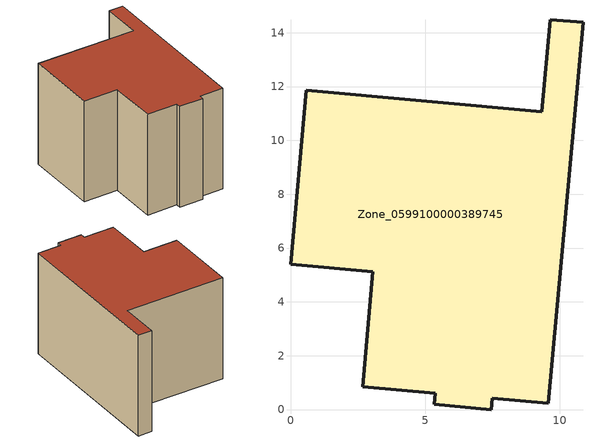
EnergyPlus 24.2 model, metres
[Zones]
Zone_0599100000389745
 floor ground (C_G): 9.65,14.49 10.87,14.38 9.58,0.23 7.5,0.41 7.46,0 5.34,0.2 5.38,0.61 2.68,0.85 3.06,5.12 0,5.39 0.59,11.86 9.34,11.07 z0
 wall outside (C_F): 5.38,0.61 5.34,0.2 7.46,0 7.5,0.41 9.58,0.23 10.87,14.38 9.65,14.49 9.34,11.07 0.59,11.86 0,5.39 3.06,5.12 2.68,0.85 5.38,0.61 z0:9.21
 roof outside (C_R): 10.87,14.38 9.65,14.49 9.34,11.07 0.59,11.86 0,5.39 3.06,5.12 2.68,0.85 5.38,0.61 5.34,0.2 7.46,0 7.5,0.41 9.58,0.23 z9.21
[BUILDING]
Pand.0599100000389745: North Axis=0; Terrain=City; Loads Convergence Tolerance Value=0.04; Temperature Convergence Tolerance Value=0.4; Solar Distribution=FullExterior; Maximum Number of Warmup Days=25; Minimum Number of Warmup Days=1
[Site:Location]
Rotterdam.The.Hague.AP_ZH_NLD Design_Conditions: Latitude=51.96; Longitude=4.45; Time Zone=1; Elevation=-4.5
[SITE:GROUNDTEMPERATURE:BUILDINGSURFACE]
18, 18, 18, 18, 18, 18, 18, 18, 18, 18, 18, 18
[MATERIAL] Thermal Absorptance=0.9; Solar Absorptance=0.7; Visible Absorptance=0.7
Name | Roughness | Thickness | Conductivity | Density | Specific Heat
G.TI.1992-2005 | MediumSmooth | 0.15 | 0.06 | 540 | 1210
F.TI.1992-2005 | Rough | 0.3 | 0.12 | 1920 | 840
R.TI.1992-2005 | MediumRough | 0.2 | 0.08 | 1500 | 1000
[CONSTRUCTION]
C_G: G.TI.1992-2005
C_F: F.TI.1992-2005
C_R: R.TI.1992-2005
[ZONE]
Zone_0599100000389745: Type=1; Multiplier=1; Ceiling Height=Autocalculate; Volume=Autocalculate; Floor Area=autocalculate; Part of Total Floor Area=Yes
[ZONEINFILTRATION:DESIGNFLOWRATE]
Infil_Zone_0599100000389745: Zone or ZoneList or Space or SpaceList=Zone_0599100000389745; Schedule=AlwaysOn; Design Flow Rate Calculation Method=Flow/Area; Flow Rate per Floor Area=0.0015; Constant Term Coefficient=1; Temperature Term Coefficient=0; Velocity Term Coefficient=0; Velocity Squared Term Coefficient=0
[HVACTEMPLATE:ZONE:IDEALLOADSAIRSYSTEM]
Zone_0599100000389745: Maximum Heating Supply Air Temperature=50; Minimum Cooling Supply Air Temperature=13; Maximum Heating Supply Air Humidity Ratio=0.0156; Minimum Cooling Supply Air Humidity Ratio=0.0077; Heating Limit=NoLimit; Cooling Limit=NoLimit; Dehumidification Control Type=ConstantSensibleHeatRatio; Cooling Sensible Heat Ratio=0.7; Dehumidification Setpoint=60; Humidification Control Type=None; Humidification Setpoint=30; Outdoor Air Method=None; Outdoor Air Flow Rate per Person=0.00944; Outdoor Air Flow Rate per Zone Floor Area=0; Outdoor Air Flow Rate per Zone=0; Demand Controlled Ventilation Type=None; Outdoor Air Economizer Type=NoEconomizer; Heat Recovery Type=None; Sensible Heat Recovery Effectiveness=0.7; Latent Heat Recovery Effectiveness=0.65
[ZONECONTROL:THERMOSTAT]
ThermostatControl_Zone_0599100000389745: Zone or ZoneList=Zone_0599100000389745; Control Type Schedule=DualSetpointControlType; Control 1=Thermostat_Zone_0599100000389745; Temperature Difference Between Cutout And Setpoint=0
[THERMOSTATSETPOINT:DUALSETPOINT]
Thermostat_Zone_0599100000389745: Heating Setpoint Temperature Schedule=HeatingSetpoint_Zone_0599100000389745; Cooling Setpoint Temperature Schedule=CoolingSetpoint_Zone_0599100000389745
[SCHEDULE:COMPACT]
HeatingSetpoint_Zone_0599100000389745: Through: 12/31, For: AllDays, Until: 24:00, 21
CoolingSetpoint_Zone_0599100000389745: Through: 12/31, For: AllDays, Until: 24:00, 24
DualSetpointControlType: Through: 12/31, For: AllDays, Until: 24:00, 4
AlwaysOn: Through: 12/31, For: AllDays, Until: 24:00, 1
